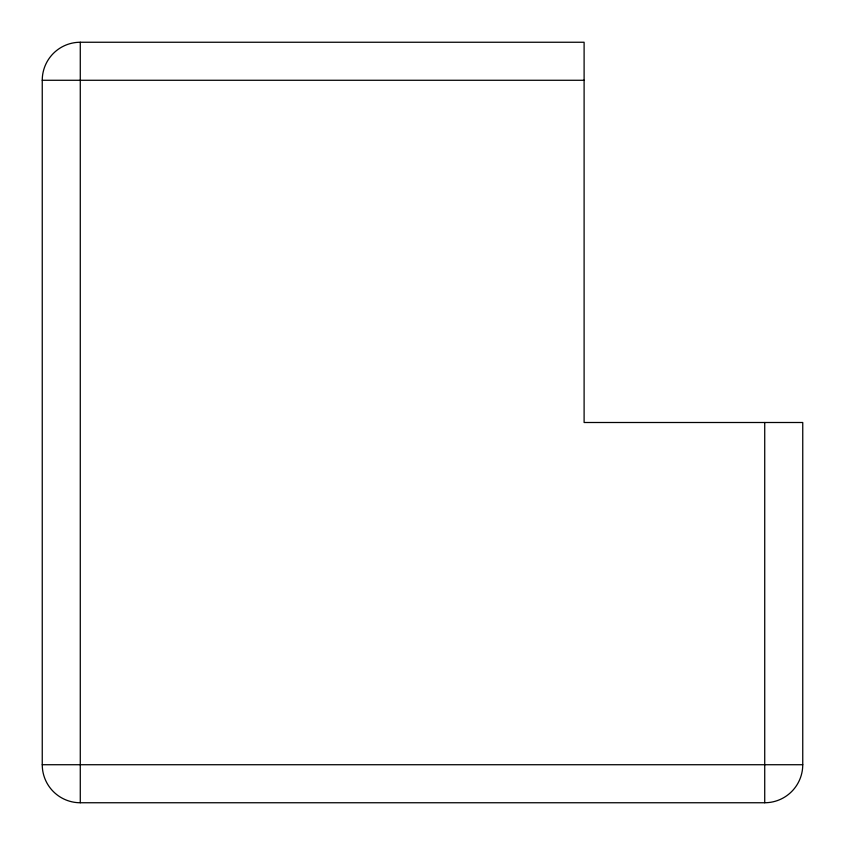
<?xml version="1.0" encoding="UTF-8"?>
<svg xmlns="http://www.w3.org/2000/svg" width="845" height="845" viewBox="0 0 845 845"><rect width="100%" height="100%" fill="white"/><g stroke="black" fill="none" stroke-linecap="round" stroke-linejoin="round"><path stroke-width="1.27" d="M80.275 42.25L584.106 42.25L584.106 422.5L802.75 422.5L802.75 764.725A38.025 38.025 0 0 1 764.725 802.75L80.275 802.75A38.025 38.025 0 0 1 42.25 764.725L42.25 80.275A38.025 38.025 0 0 1 80.275 42.25L80.275 802.75M42.25 80.275L584.106 80.275M42.25 764.725L802.75 764.725M764.725 422.5L764.725 802.75"/></g></svg>
